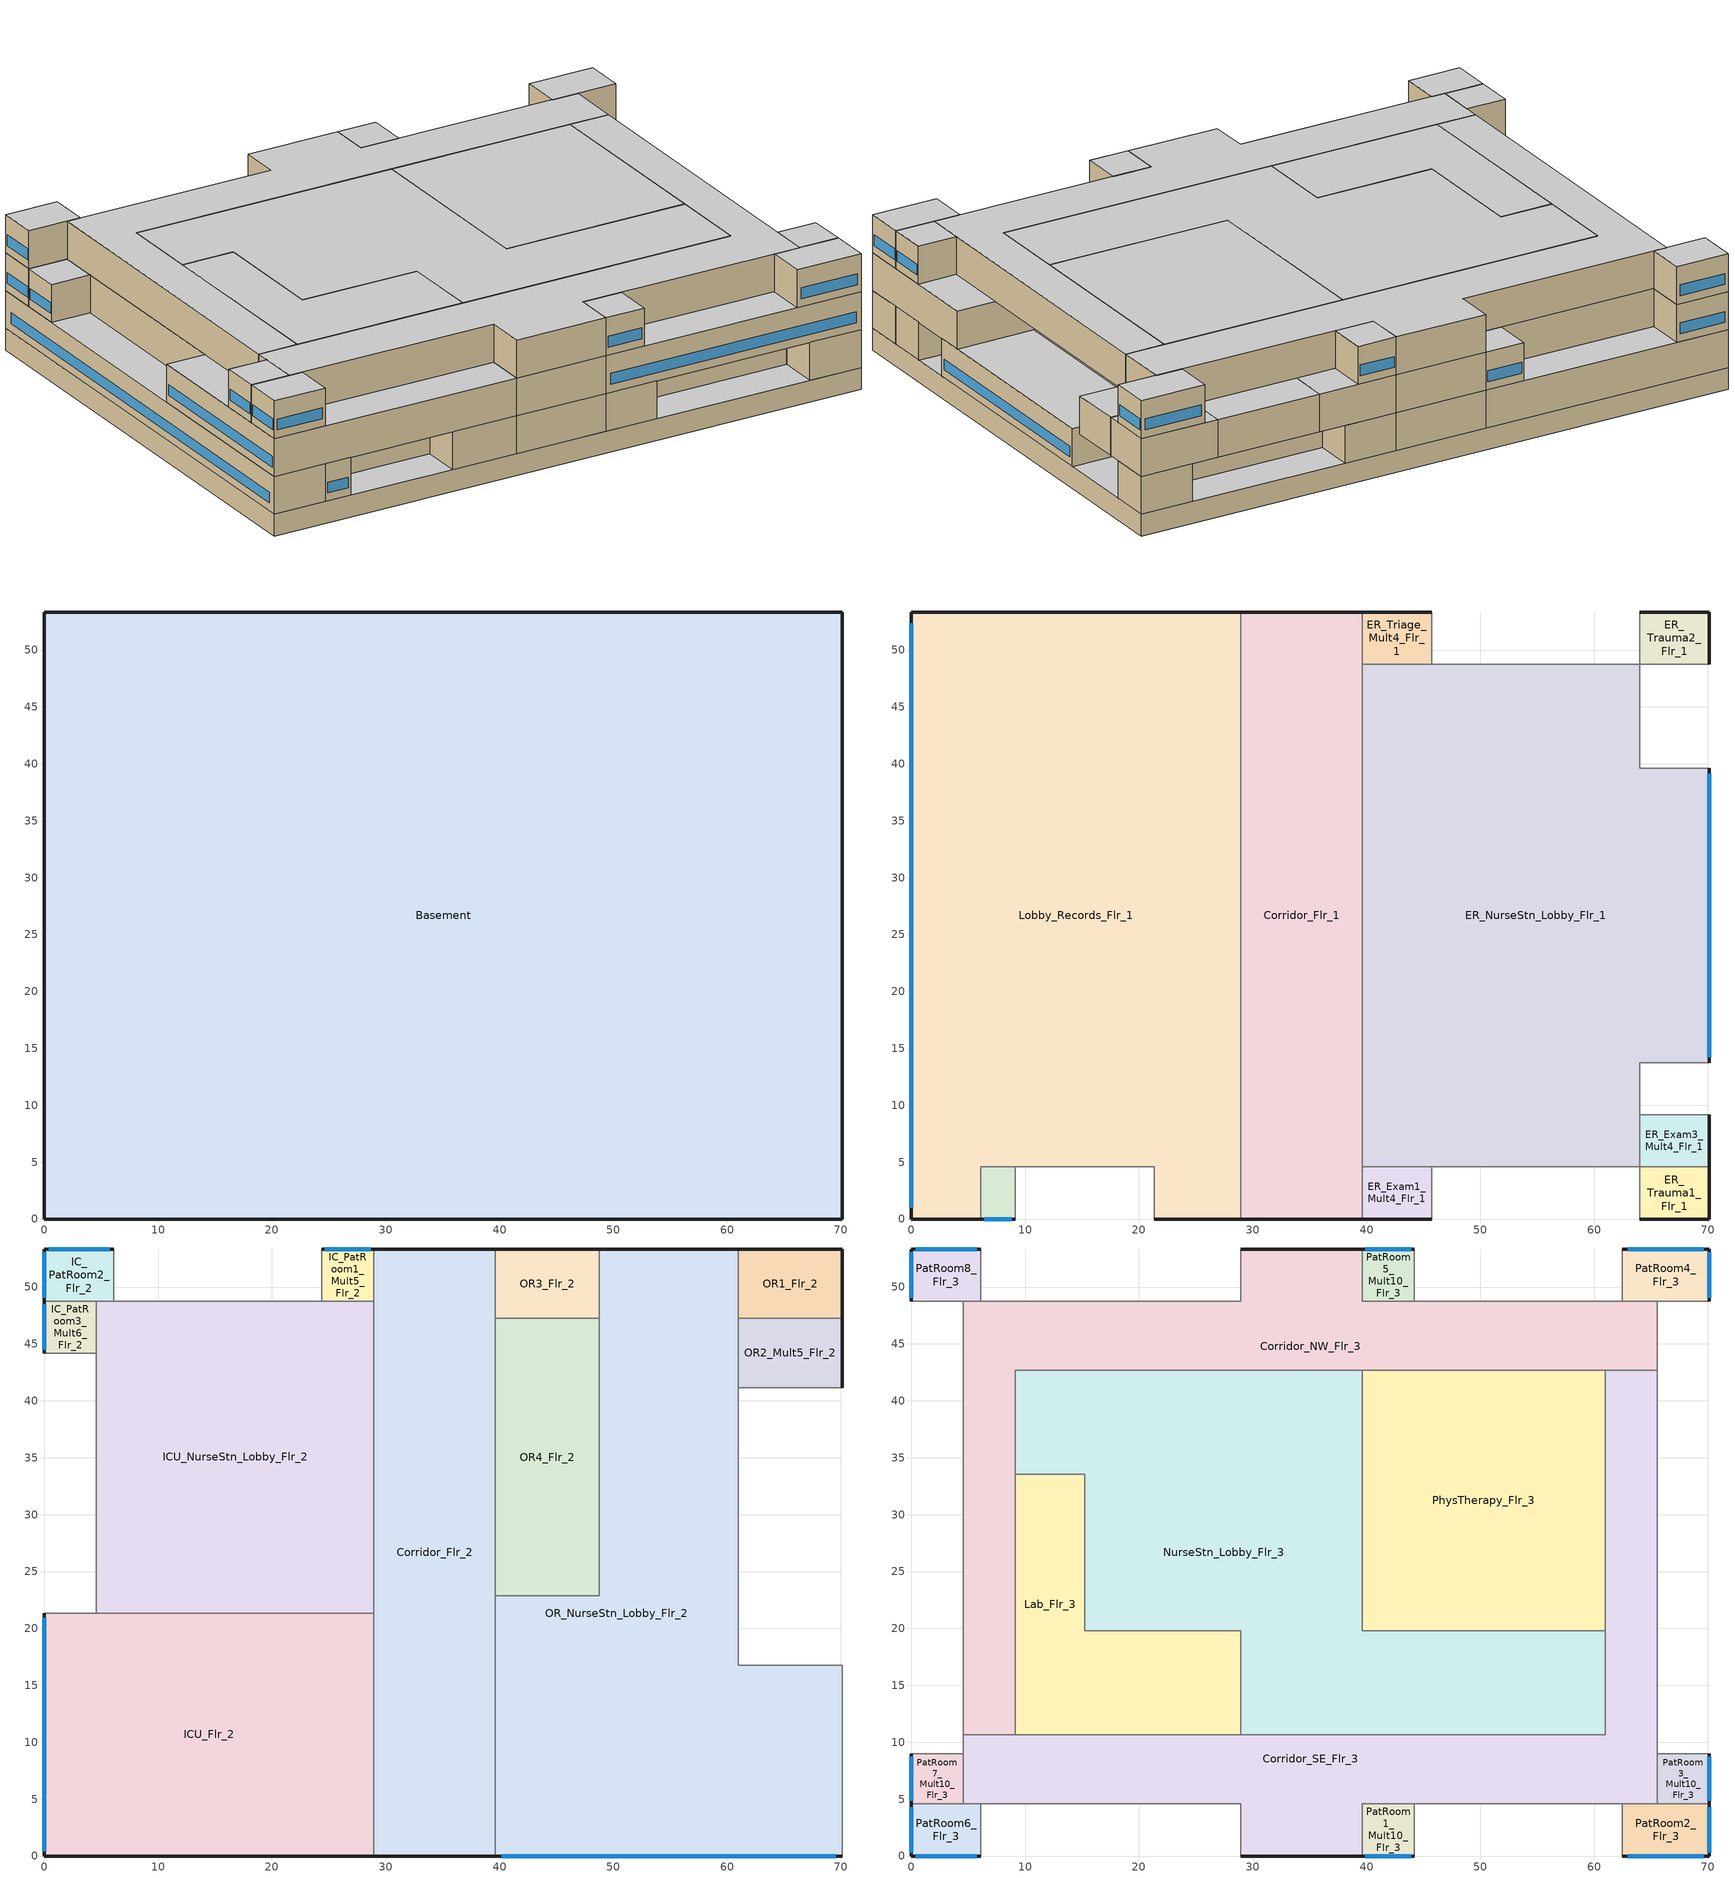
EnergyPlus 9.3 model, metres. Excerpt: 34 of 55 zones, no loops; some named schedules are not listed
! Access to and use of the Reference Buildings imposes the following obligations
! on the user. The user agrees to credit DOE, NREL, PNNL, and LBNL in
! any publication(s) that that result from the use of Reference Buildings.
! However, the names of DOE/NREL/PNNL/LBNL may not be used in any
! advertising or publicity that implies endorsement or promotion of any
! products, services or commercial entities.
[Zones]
Basement
 floor ground (ext-slab): 70.1,53.34 70.1,0 0,0 0,53.34 z-2.44
 wall ground (Underground Wall Non-res): 70.1,0 70.1,53.34 0,53.34 0,0 70.1,0 z-2.44:0
 ceiling adiabatic (INT-FLOOR-UNDERSIDE): 0,0 70.1,0 70.1,53.34 0,53.34 z0
Corridor_Flr_1
 floor adiabatic (INT-FLOOR-TOPSIDE): 39.62,53.34 39.62,0 28.96,0 28.96,53.34 z0
 wall outside (Mass Non-res Ext Wall): 39.62,53.34 28.96,53.34 / 28.96,0 39.62,0 z0:4.27
 wall to Lobby_Records_Flr_1 (AIR-WALL): 28.96,53.34 28.96,15.24 z0:4.27
 wall to Lobby_Records_Flr_1 (int-walls): 28.96,15.24 28.96,0 z0:4.27
 wall adiabatic (int-walls): 39.62,0 39.62,53.34 z0:4.27
 ceiling adiabatic (INT-FLOOR-UNDERSIDE): 28.96,53.34 28.96,0 39.62,0 39.62,53.34 z4.27
ER_Exam1_Mult4_Flr_1
 floor adiabatic (INT-FLOOR-TOPSIDE): 45.72,4.57 45.72,0 39.62,0 39.62,4.57 z0
 wall outside (Mass Non-res Ext Wall): 39.62,0 45.72,0 z0:4.27
 wall adiabatic (int-walls): 45.72,0 45.72,4.57 39.62,4.57 39.62,0 z0:4.27
 ceiling adiabatic (INT-FLOOR-UNDERSIDE): 39.62,4.57 39.62,0 45.72,0 45.72,4.57 z4.27
ER_Trauma1_Flr_1
 floor adiabatic (INT-FLOOR-TOPSIDE): 70.1,4.57 70.1,0 64.01,0 64.01,4.57 z0
 wall outside (Mass Non-res Ext Wall): 64.01,0 70.1,0 70.1,4.57 z0:4.27
 wall adiabatic (int-walls): 70.1,4.57 64.01,4.57 64.01,0 z0:4.27
 ceiling adiabatic (INT-FLOOR-UNDERSIDE): 64.01,4.57 64.01,0 70.1,0 70.1,4.57 z4.27
ER_Exam3_Mult4_Flr_1
 floor adiabatic (INT-FLOOR-TOPSIDE): 70.1,9.14 70.1,4.57 64.01,4.57 64.01,9.14 z0
 wall outside (Mass Non-res Ext Wall): 70.1,4.57 70.1,9.14 z0:4.27
 wall adiabatic (int-walls): 70.1,9.14 64.01,9.14 64.01,4.57 70.1,4.57 z0:4.27
 ceiling adiabatic (INT-FLOOR-UNDERSIDE): 64.01,9.14 64.01,4.57 70.1,4.57 70.1,9.14 z4.27
ER_Trauma2_Flr_1
 floor adiabatic (INT-FLOOR-TOPSIDE): 70.1,53.34 70.1,48.77 64.01,48.77 64.01,53.34 z0
 wall outside (Mass Non-res Ext Wall): 70.1,48.77 70.1,53.34 64.01,53.34 z0:4.27
 wall adiabatic (int-walls): 64.01,53.34 64.01,48.77 70.1,48.77 z0:4.27
 ceiling adiabatic (INT-FLOOR-UNDERSIDE): 64.01,53.34 64.01,48.77 70.1,48.77 70.1,53.34 z4.27
ER_Triage_Mult4_Flr_1
 floor adiabatic (INT-FLOOR-TOPSIDE): 45.72,53.34 45.72,48.77 39.62,48.77 39.62,53.34 z0
 wall outside (Mass Non-res Ext Wall): 45.72,53.34 39.62,53.34 z0:4.27
 wall adiabatic (int-walls): 39.62,53.34 39.62,48.77 45.72,48.77 45.72,53.34 z0:4.27
 ceiling adiabatic (INT-FLOOR-UNDERSIDE): 39.62,53.34 39.62,48.77 45.72,48.77 45.72,53.34 z4.27
ER_NurseStn_Lobby_Flr_1
 floor adiabatic (INT-FLOOR-TOPSIDE): 39.62,4.57 39.62,48.77 64.01,48.77 64.01,39.62 70.1,39.62 70.1,13.72 64.01,13.72 64.01,4.57 z0
 wall outside (Mass Non-res Ext Wall): 70.1,13.72 70.1,39.62 z0:4.27
 wall adiabatic (int-walls): 70.1,39.62 64.01,39.62 64.01,48.77 39.62,48.77 39.62,4.57 64.01,4.57 64.01,13.72 70.1,13.72 z0:4.27
 window (Window Non-res Fixed): 70.1,14.2 70.1,39.14 z0.91:2.13
 ceiling adiabatic (INT-FLOOR-UNDERSIDE): 39.62,4.57 64.01,4.57 64.01,13.72 70.1,13.72 70.1,39.62 64.01,39.62 64.01,48.77 39.62,48.77 z4.27
Lobby_Records_Flr_1
 floor adiabatic (INT-FLOOR-TOPSIDE): 0,0 0,53.34 28.96,53.34 28.96,0 21.34,0 21.34,4.57 6.1,4.57 6.1,0 z0
 wall outside (Mass Non-res Ext Wall): 21.34,0 28.96,0 / 28.96,53.34 0,53.34 0,0 6.1,0 z0:4.27
 wall adiabatic (int-walls): 6.1,0 6.1,4.57 21.34,4.57 21.34,0 z0:4.27
 window (Window Non-res Fixed): 0,52.34 0,1 z0.91:2.13
 ceiling adiabatic (INT-FLOOR-UNDERSIDE): 0,0 6.1,0 6.1,4.57 21.34,4.57 21.34,0 28.96,0 28.96,53.34 0,53.34 z4.27
Office1_Mult4_Flr_1
 floor adiabatic (INT-FLOOR-TOPSIDE): 9.14,4.57 9.14,0 6.1,0 6.1,4.57 z0
 wall outside (Mass Non-res Ext Wall): 6.1,0 9.14,0 z0:4.27
 wall adiabatic (int-walls): 9.14,0 9.14,4.57 6.1,4.57 6.1,0 z0:4.27
 window (Window Non-res Fixed): 6.41,0 8.84,0 z0.91:2.13
 ceiling adiabatic (INT-FLOOR-UNDERSIDE): 6.1,4.57 6.1,0 9.14,0 9.14,4.57 z4.27
Corridor_Flr_2
 floor adiabatic (INT-FLOOR-TOPSIDE): 39.62,53.34 39.62,0 28.96,0 28.96,53.34 z4.27
 wall outside (Mass Non-res Ext Wall): 39.62,53.34 28.96,53.34 / 28.96,0 39.62,0 z4.27:8.54
 wall adiabatic (int-walls): 39.62,0 39.62,53.34 / 28.96,53.34 28.96,0 z4.27:8.54
 ceiling adiabatic (INT-FLOOR-UNDERSIDE): 28.96,53.34 28.96,0 39.62,0 39.62,53.34 z8.54
ICU_Flr_2
 floor adiabatic (INT-FLOOR-TOPSIDE): 28.96,21.34 28.96,0 0,0 0,21.34 z4.27
 wall outside (Mass Non-res Ext Wall): 0,21.34 0,0 28.96,0 z4.27:8.54
 wall adiabatic (int-walls): 28.96,0 28.96,21.34 0,21.34 z4.27:8.54
 window (Window Non-res Fixed): 0,20.94 0,0.4 z5.18:6.4
 ceiling adiabatic (INT-FLOOR-UNDERSIDE): 0,21.34 0,0 28.96,0 28.96,21.34 z8.54
ICU_NurseStn_Lobby_Flr_2
 floor adiabatic (INT-FLOOR-TOPSIDE): 4.57,21.34 4.57,48.77 28.96,48.77 28.96,21.34 z4.27
 wall adiabatic (int-walls): 28.96,21.34 28.96,48.77 4.57,48.77 4.57,21.34 28.96,21.34 z4.27:8.54
 ceiling adiabatic (INT-FLOOR-UNDERSIDE): 4.57,21.34 28.96,21.34 28.96,48.77 4.57,48.77 z8.54
IC_PatRoom1_Mult5_Flr_2
 floor adiabatic (INT-FLOOR-TOPSIDE): 28.96,53.34 28.96,48.77 24.38,48.77 24.38,53.34 z4.27
 wall outside (Mass Non-res Ext Wall): 28.96,53.34 24.38,53.34 z4.27:8.54
 wall adiabatic (int-walls): 24.38,53.34 24.38,48.77 28.96,48.77 28.96,53.34 z4.27:8.54
 window (Window Non-res Fixed): 28.68,53.34 24.66,53.34 z5.18:6.4
 ceiling adiabatic (INT-FLOOR-UNDERSIDE): 24.38,53.34 24.38,48.77 28.96,48.77 28.96,53.34 z8.54
IC_PatRoom2_Flr_2
 floor adiabatic (INT-FLOOR-TOPSIDE): 6.1,53.34 6.1,48.77 0,48.77 0,53.34 z4.27
 wall outside (Mass Non-res Ext Wall): 6.1,53.34 0,53.34 0,48.77 z4.27:8.54
 wall adiabatic (int-walls): 0,48.77 6.1,48.77 6.1,53.34 z4.27:8.54
 window (Window Non-res Fixed): 5.73,53.34 0.37,53.34 / 0,53.07 0,49.04 z5.18:6.4
 ceiling adiabatic (INT-FLOOR-UNDERSIDE): 0,53.34 0,48.77 6.1,48.77 6.1,53.34 z8.54
IC_PatRoom3_Mult6_Flr_2
 floor adiabatic (INT-FLOOR-TOPSIDE): 4.57,48.77 4.57,44.2 0,44.2 0,48.77 z4.27
 wall outside (Mass Non-res Ext Wall): 0,48.77 0,44.2 z4.27:8.54
 wall adiabatic (int-walls): 0,44.2 4.57,44.2 4.57,48.77 0,48.77 z4.27:8.54
 window (Window Non-res Fixed): 0,48.49 0,44.47 z5.18:6.4
 ceiling adiabatic (INT-FLOOR-UNDERSIDE): 0,48.77 0,44.2 4.57,44.2 4.57,48.77 z8.54
OR1_Flr_2
 floor adiabatic (INT-FLOOR-TOPSIDE): 70.1,53.34 70.1,47.24 60.96,47.24 60.96,53.34 z4.27
 wall outside (Mass Non-res Ext Wall): 70.1,47.24 70.1,53.34 60.96,53.34 z4.27:8.54
 wall adiabatic (int-walls): 60.96,53.34 60.96,47.24 70.1,47.24 z4.27:8.54
 ceiling adiabatic (INT-FLOOR-UNDERSIDE): 60.96,53.34 60.96,47.24 70.1,47.24 70.1,53.34 z8.54
OR2_Mult5_Flr_2
 floor adiabatic (INT-FLOOR-TOPSIDE): 70.1,47.24 70.1,41.15 60.96,41.15 60.96,47.24 z4.27
 wall outside (Mass Non-res Ext Wall): 70.1,41.15 70.1,47.24 z4.27:8.54
 wall adiabatic (int-walls): 70.1,47.24 60.96,47.24 60.96,41.15 70.1,41.15 z4.27:8.54
 ceiling adiabatic (INT-FLOOR-UNDERSIDE): 60.96,47.24 60.96,41.15 70.1,41.15 70.1,47.24 z8.54
OR3_Flr_2
 floor adiabatic (INT-FLOOR-TOPSIDE): 48.77,53.34 48.77,47.24 39.62,47.24 39.62,53.34 z4.27
 wall outside (Mass Non-res Ext Wall): 48.77,53.34 39.62,53.34 z4.27:8.54
 wall adiabatic (int-walls): 39.62,53.34 39.62,47.24 48.77,47.24 48.77,53.34 z4.27:8.54
 ceiling adiabatic (INT-FLOOR-UNDERSIDE): 39.62,53.34 39.62,47.24 48.77,47.24 48.77,53.34 z8.54
OR4_Flr_2
 floor adiabatic (INT-FLOOR-TOPSIDE): 48.77,47.24 48.77,22.86 39.62,22.86 39.62,47.24 z4.27
 wall adiabatic (int-walls): 48.77,22.86 48.77,47.24 39.62,47.24 39.62,22.86 48.77,22.86 z4.27:8.54
 ceiling adiabatic (INT-FLOOR-UNDERSIDE): 39.62,47.24 39.62,22.86 48.77,22.86 48.77,47.24 z8.54
OR_NurseStn_Lobby_Flr_2
 floor adiabatic (INT-FLOOR-TOPSIDE): 39.62,0 39.62,22.86 48.77,22.86 48.77,53.34 60.96,53.34 60.96,16.76 70.1,16.76 70.1,0 z4.27
 wall outside (Mass Non-res Ext Wall): 60.96,53.34 48.77,53.34 / 39.62,0 70.1,0 z4.27:8.54
 wall adiabatic (int-walls): 70.1,0 70.1,16.76 60.96,16.76 60.96,53.34 / 48.77,53.34 48.77,22.86 39.62,22.86 39.62,0 z4.27:8.54
 window (Window Non-res Fixed): 40.2,0 69.53,0 z5.18:6.4
 ceiling adiabatic (INT-FLOOR-UNDERSIDE): 39.62,0 70.1,0 70.1,16.76 60.96,16.76 60.96,53.34 48.77,53.34 48.77,22.86 39.62,22.86 z8.54
Corridor_NW_Flr_3
 floor adiabatic (INT-FLOOR-TOPSIDE): 4.57,10.67 4.57,48.77 28.96,48.77 28.96,53.34 39.62,53.34 39.62,48.77 65.53,48.77 65.53,42.67 9.14,42.67 9.14,10.67 z8.54
 wall outside (Mass Non-res Ext Wall): 39.62,53.34 28.96,53.34 z8.54:12.8
 wall to NurseStn_Lobby_Flr_3 (AIR-WALL): 9.14,33.58 9.14,42.67 39.62,42.67 z8.54:12.8
 wall adiabatic (int-walls): 28.96,53.34 28.96,48.77 4.57,48.77 4.57,10.67 / 65.53,42.67 65.53,48.77 39.62,48.77 39.62,53.34 z8.54:12.8
 wall to PhysTherapy_Flr_3 (int-walls): 39.62,42.67 60.96,42.67 z8.54:12.8
 wall to Lab_Flr_3 (int-walls): 9.14,10.67 9.14,33.58 z8.54:12.8
 wall to Corridor_SE_Flr_3 (AIR-WALL): 60.96,42.67 65.53,42.67 / 4.57,10.67 9.14,10.67 z8.54:12.8
 ceiling adiabatic (INT-FLOOR-UNDERSIDE): 4.57,10.67 9.14,10.67 9.14,42.67 65.53,42.67 65.53,48.77 39.62,48.77 39.62,53.34 28.96,53.34 28.96,48.77 4.57,48.77 z12.8
Corridor_SE_Flr_3
 floor adiabatic (INT-FLOOR-TOPSIDE): 4.57,4.57 4.57,10.67 60.96,10.67 60.96,42.67 65.53,42.67 65.53,4.57 39.62,4.57 39.62,0 28.96,0 28.96,4.57 z8.54
 wall outside (Mass Non-res Ext Wall): 28.96,0 39.62,0 z8.54:12.8
 wall adiabatic (int-walls): 39.62,0 39.62,4.57 65.53,4.57 65.53,42.67 / 4.57,10.67 4.57,4.57 28.96,4.57 28.96,0 z8.54:12.8
 wall to NurseStn_Lobby_Flr_3 (AIR-WALL): 60.96,19.81 60.96,10.67 28.96,10.67 z8.54:12.8
 wall to PhysTherapy_Flr_3 (int-walls): 60.96,42.67 60.96,19.81 z8.54:12.8
 wall to Lab_Flr_3 (int-walls): 28.96,10.67 9.14,10.67 z8.54:12.8
 ceiling adiabatic (INT-FLOOR-UNDERSIDE): 4.57,4.57 28.96,4.57 28.96,0 39.62,0 39.62,4.57 65.53,4.57 65.53,42.67 60.96,42.67 60.96,10.67 4.57,10.67 z12.8
Lab_Flr_3
 floor adiabatic (INT-FLOOR-TOPSIDE): 9.14,33.53 15.24,33.53 15.24,19.81 28.96,19.81 28.96,10.67 9.14,10.67 z8.54
 wall to NurseStn_Lobby_Flr_3 (int-walls): 28.96,10.67 28.96,19.81 15.24,19.81 15.24,33.53 9.14,33.53 z8.54:12.8
 ceiling adiabatic (INT-FLOOR-UNDERSIDE): 9.14,33.53 9.14,10.67 28.96,10.67 28.96,19.81 15.24,19.81 15.24,33.53 z12.8
NurseStn_Lobby_Flr_3
 floor adiabatic (INT-FLOOR-TOPSIDE): 9.14,42.67 39.62,42.67 39.62,19.81 60.96,19.81 60.96,10.67 28.96,10.67 28.96,19.81 15.24,19.81 15.24,33.53 9.14,33.53 z8.54
 wall to PhysTherapy_Flr_3 (int-walls): 60.96,19.81 39.62,19.81 39.62,42.67 z8.54:12.8
 ceiling adiabatic (INT-FLOOR-UNDERSIDE): 9.14,42.67 9.14,33.53 15.24,33.53 15.24,19.81 28.96,19.81 28.96,10.67 60.96,10.67 60.96,19.81 39.62,19.81 39.62,42.67 z12.8
PatRoom1_Mult10_Flr_3
 floor adiabatic (INT-FLOOR-TOPSIDE): 44.2,4.57 44.2,0 39.62,0 39.62,4.57 z8.54
 wall outside (Mass Non-res Ext Wall): 39.62,0 44.2,0 z8.54:12.8
 wall adiabatic (int-walls): 44.2,0 44.2,4.57 39.62,4.57 39.62,0 z8.54:12.8
 window (Window Res Fixed): 39.9,0 43.92,0 z9.45:10.67
 ceiling adiabatic (INT-FLOOR-UNDERSIDE): 39.62,4.57 39.62,0 44.2,0 44.2,4.57 z12.8
PatRoom2_Flr_3
 floor adiabatic (INT-FLOOR-TOPSIDE): 70.1,4.57 70.1,0 62.48,0 62.48,4.57 z8.54
 wall outside (Mass Non-res Ext Wall): 62.48,0 70.1,0 70.1,4.57 z8.54:12.8
 wall adiabatic (int-walls): 70.1,4.57 62.48,4.57 62.48,0 z8.54:12.8
 window (Window Res Fixed): 70.1,0.27 70.1,4.3 / 62.94,0 69.65,0 z9.45:10.67
 ceiling adiabatic (INT-FLOOR-UNDERSIDE): 62.48,4.57 62.48,0 70.1,0 70.1,4.57 z12.8
PatRoom3_Mult10_Flr_3
 floor adiabatic (INT-FLOOR-TOPSIDE): 70.1,8.99 70.1,4.57 65.53,4.57 65.53,8.99 z8.54
 wall outside (Mass Non-res Ext Wall): 70.1,4.57 70.1,8.99 z8.54:12.8
 wall adiabatic (int-walls): 70.1,8.99 65.53,8.99 65.53,4.57 70.1,4.57 z8.54:12.8
 window (Window Res Fixed): 70.1,4.84 70.1,8.73 z9.45:10.67
 ceiling adiabatic (INT-FLOOR-UNDERSIDE): 65.53,8.99 65.53,4.57 70.1,4.57 70.1,8.99 z12.8
PatRoom4_Flr_3
 floor adiabatic (INT-FLOOR-TOPSIDE): 70.1,53.34 70.1,48.77 62.48,48.77 62.48,53.34 z8.54
 wall outside (Mass Non-res Ext Wall): 70.1,48.77 70.1,53.34 62.48,53.34 z8.54:12.8
 wall adiabatic (int-walls): 62.48,53.34 62.48,48.77 70.1,48.77 z8.54:12.8
 window (Window Res Fixed): 70.1,49.04 70.1,53.07 / 69.65,53.34 62.94,53.34 z9.45:10.67
 ceiling adiabatic (INT-FLOOR-UNDERSIDE): 62.48,53.34 62.48,48.77 70.1,48.77 70.1,53.34 z12.8
PatRoom5_Mult10_Flr_3
 floor adiabatic (INT-FLOOR-TOPSIDE): 44.2,53.34 44.2,48.77 39.62,48.77 39.62,53.34 z8.54
 wall outside (Mass Non-res Ext Wall): 44.2,53.34 39.62,53.34 z8.54:12.8
 wall adiabatic (int-walls): 39.62,53.34 39.62,48.77 44.2,48.77 44.2,53.34 z8.54:12.8
 window (Window Res Fixed): 43.92,53.34 39.9,53.34 z9.45:10.67
 ceiling adiabatic (INT-FLOOR-UNDERSIDE): 39.62,53.34 39.62,48.77 44.2,48.77 44.2,53.34 z12.8
PatRoom6_Flr_3
 floor adiabatic (INT-FLOOR-TOPSIDE): 6.1,4.57 6.1,0 0,0 0,4.57 z8.54
 wall outside (Mass Non-res Ext Wall): 0,4.57 0,0 6.1,0 z8.54:12.8
 wall adiabatic (int-walls): 6.1,0 6.1,4.57 0,4.57 z8.54:12.8
 window (Window Res Fixed): 0.37,0 5.73,0 / 0,4.3 0,0.27 z9.45:10.67
 ceiling adiabatic (INT-FLOOR-UNDERSIDE): 0,4.57 0,0 6.1,0 6.1,4.57 z12.8
PatRoom7_Mult10_Flr_3
 floor adiabatic (INT-FLOOR-TOPSIDE): 4.57,8.99 4.57,4.57 0,4.57 0,8.99 z8.54
 wall outside (Mass Non-res Ext Wall): 0,8.99 0,4.57 z8.54:12.8
 wall adiabatic (int-walls): 0,4.57 4.57,4.57 4.57,8.99 0,8.99 z8.54:12.8
 window (Window Res Fixed): 0,8.73 0,4.84 z9.45:10.67
 ceiling adiabatic (INT-FLOOR-UNDERSIDE): 0,8.99 0,4.57 4.57,4.57 4.57,8.99 z12.8
PatRoom8_Flr_3
 floor adiabatic (INT-FLOOR-TOPSIDE): 6.1,53.34 6.1,48.77 0,48.77 0,53.34 z8.54
 wall outside (Mass Non-res Ext Wall): 6.1,53.34 0,53.34 0,48.77 z8.54:12.8
 wall adiabatic (int-walls): 0,48.77 6.1,48.77 6.1,53.34 z8.54:12.8
 window (Window Res Fixed): 5.73,53.34 0.37,53.34 / 0,53.07 0,49.04 z9.45:10.67
 ceiling adiabatic (INT-FLOOR-UNDERSIDE): 0,53.34 0,48.77 6.1,48.77 6.1,53.34 z12.8
PhysTherapy_Flr_3
 floor adiabatic (INT-FLOOR-TOPSIDE): 60.96,42.67 60.96,19.81 39.62,19.81 39.62,42.67 z8.54
 ceiling adiabatic (INT-FLOOR-UNDERSIDE): 39.62,42.67 39.62,19.81 60.96,19.81 60.96,42.67 z12.8
[Building]
Ref Bldg Hospital Post1980_v1.3_5.0: North Axis {deg}=0; Terrain=City; Loads Convergence Tolerance Value {W}=0.04; Temperature Convergence Tolerance Value {deltaC}=0.2; Solar Distribution=FullInteriorAndExterior; Maximum Number of Warmup Days=25; Minimum Number of Warmup Days=6
[Site:Location]
USA TX-HOUSTON: Latitude {deg}=29.97; Longitude {deg}=-95.37; Time Zone {hr}=-6; Elevation {m}=33
[SizingPeriod:DesignDay] Day of Month=21; Humidity Condition Type=Wetbulb; Barometric Pressure {Pa}=100929; Rain Indicator=No; Snow Indicator=No; Daylight Saving Time Indicator=No; Solar Model Indicator=ASHRAEClearSky
Name | Month | Day Type | Maximum Dry-Bulb Temperature {C} | Daily Dry-Bulb Temperature Range {deltaC} | Wetbulb or DewPoint at Maximum Dry-Bulb {C} | Wind Speed {m/s} | Wind Direction {deg} | Sky Clearness
HOUSTON Ann Htg 99.6% Condns DB | 1 | WinterDesignDay | -2.4 | 0 | -2.4 | 2.7 | 0 | 0
HOUSTON Ann Clg .4% Condns WB=>MDB | 7 | SummerDesignDay | 32 | 10.6 | 26.7 | 3.7 | 170 | 1
[Site:WaterMainsTemperature]
Calculation Method=CORRELATION; Annual Average Outdoor Air Temperature {C}=19.99; Maximum Difference In Monthly Average Outdoor Air Temperatures {deltaC}=17.1
[Site:GroundTemperature:BuildingSurface]
20.541, 20.346, 20.801, 22.127, 22.752, 22.868, 22.937, 22.96, 22.981, 22.822, 21.631, 20.645
[Construction]
Mass Non-res Ext Wall: 1IN Stucco, 8IN Concrete HW, Mass NonRes Wall Insulation, 1/2IN Gypsum
ext-slab: HW CONCRETE
int-walls: 1/2IN Gypsum, 1/2IN Gypsum
INT-FLOOR-TOPSIDE: MAT-CC05 4 HW CONCRETE, CP02 CARPET PAD
INT-FLOOR-UNDERSIDE: CP02 CARPET PAD, MAT-CC05 4 HW CONCRETE
Underground Wall Non-res: 8IN Concrete HW, UGWall NonRes Insulation
Window Non-res Fixed: NonRes Fixed Assembly Window
Window Res Fixed: Res Fixed Assembly Window
AIR-WALL: MAT-AIR-WALL
InteriorFurnishings: Std Wood 6inch
[Material] Thermal Absorptance=0.9
Name | Roughness | Thickness {m} | Conductivity {W/m-K} | Density {kg/m3} | Specific Heat {J/kg-K} | Solar Absorptance | Visible Absorptance
Mass NonRes Wall Insulation | MediumRough | 0.00477025 | 0.049 | 265 | 836.8 | 0.7 | 0.7
UGWall NonRes Insulation | MediumRough | 0.0001 | 0.049 | 265 | 836.8 | 0.7 | 0.7
Std Wood 6inch | MediumSmooth | 0.15 | 0.12 | 540 | 1210 | 0.7 | 0.7
1/2IN Gypsum | Smooth | 0.0127 | 0.16 | 784.9 | 830 | 0.92 | 0.92
1IN Stucco | Smooth | 0.0253 | 0.6918 | 1858 | 837 | 0.92 | 0.92
8IN CONCRETE HW | Rough | 0.2032 | 1.311 | 2240 | 836.8 | 0.7 | 0.7
HW CONCRETE; MAT-CC05 4 HW CONCRETE | Rough | 0.1016 | 1.311 | 2240 | 836.8 | 0.7 | 0.7
[WindowMaterial:SimpleGlazingSystem] U-Factor {W/m2-K}=6.92716; Solar Heat Gain Coefficient=0.25
NonRes Fixed Assembly Window; Res Fixed Assembly Window
[Material:NoMass] Thermal Absorptance=0.9; Solar Absorptance=0.7
Name | Roughness | Thermal Resistance {m2-K/W} | Visible Absorptance
CP02 CARPET PAD | VeryRough | 0.2165 | 0.8
MAT-AIR-WALL | Rough | 0.207949
[Zone] Type=1; Floor Area {m2}=autocalculate; Part of Total Floor Area=Yes
Name | Multiplier
Basement; Corridor_Flr_1; Corridor_Flr_2; Corridor_NW_Flr_3; Corridor_SE_Flr_3; ER_NurseStn_Lobby_Flr_1; ER_Trauma1_Flr_1; ER_Trauma2_Flr_1; ICU_Flr_2; ICU_NurseStn_Lobby_Flr_2; IC_PatRoom2_Flr_2; Lab_Flr_3; Lobby_Records_Flr_1; NurseStn_Lobby_Flr_3; OR1_Flr_2; OR3_Flr_2; OR4_Flr_2; OR_NurseStn_Lobby_Flr_2; PatRoom2_Flr_3; PatRoom4_Flr_3; PatRoom6_Flr_3; PatRoom8_Flr_3; PhysTherapy_Flr_3 | 1
ER_Exam1_Mult4_Flr_1; ER_Exam3_Mult4_Flr_1; ER_Triage_Mult4_Flr_1; Office1_Mult4_Flr_1 | 4
IC_PatRoom1_Mult5_Flr_2; OR2_Mult5_Flr_2 | 5
IC_PatRoom3_Mult6_Flr_2 | 6
PatRoom1_Mult10_Flr_3; PatRoom3_Mult10_Flr_3; PatRoom5_Mult10_Flr_3; PatRoom7_Mult10_Flr_3 | 10
[People] Number of People Calculation Method=Area/Person; Fraction Radiant=0.3; Sensible Heat Fraction=AUTOCALCULATE; Activity Level Schedule=ACTIVITY_SCH; Enable ASHRAE 55 Comfort Warnings=No; Mean Radiant Temperature Calculation Type=ZoneAveraged; Work Efficiency Schedule=WORK_EFF_SCH; Clothing Insulation Calculation Method=ClothingInsulationSchedule; Clothing Insulation Schedule=CLOTHING_SCH; Air Velocity Schedule=AIR_VELO_SCH; Thermal Comfort Model 1 Type=FANGER
Name | Zone or ZoneList | Number of People Schedule | Zone Floor Area per Person {m2/person}
Basement People | Basement | ADMIN_OCC_SCH | 37.1747
Corridor_Flr_1 People | Corridor_Flr_1 | ADMIN_OCC_SCH | 92.5926
Corridor_Flr_2 People | Corridor_Flr_2 | ADMIN_OCC_SCH | 92.5926
Corridor_NW_Flr_3 People | Corridor_NW_Flr_3 | ADMIN_OCC_SCH | 92.5926
Corridor_SE_Flr_3 People | Corridor_SE_Flr_3 | ADMIN_OCC_SCH | 92.5926
ER_Exam1_Mult4_Flr_1 People | ER_Exam1_Mult4_Flr_1 | CRITICAL_OCC_SCH | 4.6512
ER_Exam3_Mult4_Flr_1 People | ER_Exam3_Mult4_Flr_1 | CRITICAL_OCC_SCH | 4.6512
ER_NurseStn_Lobby_Flr_1 People | ER_NurseStn_Lobby_Flr_1 | ADMIN_OCC_SCH | 69.9301
ER_Trauma1_Flr_1 People | ER_Trauma1_Flr_1 | CRITICAL_OCC_SCH | 4.6512
ER_Trauma2_Flr_1 People | ER_Trauma2_Flr_1 | CRITICAL_OCC_SCH | 4.6512
ER_Triage_Mult4_Flr_1 People | ER_Triage_Mult4_Flr_1 | CRITICAL_OCC_SCH | 4.6512
ICU_Flr_2 People | ICU_Flr_2 | CRITICAL_OCC_SCH | 18.5874
ICU_NurseStn_Lobby_Flr_2 People | ICU_NurseStn_Lobby_Flr_2 | ADMIN_OCC_SCH | 69.9301
IC_PatRoom1_Mult5_Flr_2 People | IC_PatRoom1_Mult5_Flr_2 | CRITICAL_OCC_SCH | 18.5874
IC_PatRoom2_Flr_2 People | IC_PatRoom2_Flr_2 | CRITICAL_OCC_SCH | 18.5874
IC_PatRoom3_Mult6_Flr_2 People | IC_PatRoom3_Mult6_Flr_2 | CRITICAL_OCC_SCH | 18.5874
Lab_Flr_3 People | Lab_Flr_3 | ADMIN_OCC_SCH | 18.5874
Lobby_Records_Flr_1 People | Lobby_Records_Flr_1 | ADMIN_OCC_SCH | 69.9301
NurseStn_Lobby_Flr_3 People | NurseStn_Lobby_Flr_3 | ADMIN_OCC_SCH | 69.9301
OR1_Flr_2 People | OR1_Flr_2 | CRITICAL_OCC_SCH | 18.5874
OR2_Mult5_Flr_2 People | OR2_Mult5_Flr_2 | CRITICAL_OCC_SCH | 18.5874
OR3_Flr_2 People | OR3_Flr_2 | CRITICAL_OCC_SCH | 18.5874
OR4_Flr_2 People | OR4_Flr_2 | CRITICAL_OCC_SCH | 18.5874
OR_NurseStn_Lobby_Flr_2 People | OR_NurseStn_Lobby_Flr_2 | ADMIN_OCC_SCH | 69.9301
Office1_Mult4_Flr_1 People | Office1_Mult4_Flr_1 | ADMIN_OCC_SCH | 13.2802
PatRoom1_Mult10_Flr_3 People | PatRoom1_Mult10_Flr_3 | CRITICAL_OCC_SCH | 18.5874
PatRoom2_Flr_3 People | PatRoom2_Flr_3 | CRITICAL_OCC_SCH | 18.5874
PatRoom3_Mult10_Flr_3 People | PatRoom3_Mult10_Flr_3 | CRITICAL_OCC_SCH | 18.5874
PatRoom4_Flr_3 People | PatRoom4_Flr_3 | CRITICAL_OCC_SCH | 18.5874
PatRoom5_Mult10_Flr_3 People | PatRoom5_Mult10_Flr_3 | CRITICAL_OCC_SCH | 18.5874
PatRoom6_Flr_3 People | PatRoom6_Flr_3 | CRITICAL_OCC_SCH | 18.5874
PatRoom7_Mult10_Flr_3 People | PatRoom7_Mult10_Flr_3 | CRITICAL_OCC_SCH | 18.5874
PatRoom8_Flr_3 People | PatRoom8_Flr_3 | CRITICAL_OCC_SCH | 18.5874
PhysTherapy_Flr_3 People | PhysTherapy_Flr_3 | ADMIN_OCC_SCH | 18.5874
[Lights] Design Level Calculation Method=Watts/Area; Return Air Fraction=0; Fraction Radiant=0.7; Fraction Visible=0.2; Fraction Replaceable=1; Return Air Fraction Calculated from Plenum Temperature=No
Name | Zone or ZoneList | Schedule | Watts per Zone Floor Area {W/m2}
Basement_Lights | Basement | ADMIN_LIGHT_SCH | 19.37
Corridor_Flr_1_Lights | Corridor_Flr_1 | ADMIN_LIGHT_SCH | 14.59
Corridor_Flr_2_Lights | Corridor_Flr_2 | ADMIN_LIGHT_SCH | 14.59
Corridor_NW_Flr_3_Lights | Corridor_NW_Flr_3 | ADMIN_LIGHT_SCH | 14.59
Corridor_SE_Flr_3_Lights | Corridor_SE_Flr_3 | ADMIN_LIGHT_SCH | 14.59
ER_Exam1_Mult4_Flr_1_Lights | ER_Exam1_Mult4_Flr_1 | CRITICAL_LIGHT_SCH | 41.35
ER_Exam3_Mult4_Flr_1_Lights | ER_Exam3_Mult4_Flr_1 | CRITICAL_LIGHT_SCH | 41.35
ER_NurseStn_Lobby_Flr_1_Lights | ER_NurseStn_Lobby_Flr_1 | ADMIN_LIGHT_SCH | 17.89
ER_Trauma1_Flr_1_Lights | ER_Trauma1_Flr_1 | CRITICAL_LIGHT_SCH | 41.35
ER_Trauma2_Flr_1_Lights | ER_Trauma2_Flr_1 | CRITICAL_LIGHT_SCH | 41.35
ER_Triage_Mult4_Flr_1_Lights | ER_Triage_Mult4_Flr_1 | CRITICAL_LIGHT_SCH | 41.35
ICU_Flr_2_Lights | ICU_Flr_2 | CRITICAL_LIGHT_SCH | 41.35
ICU_NurseStn_Lobby_Flr_2_Lights | ICU_NurseStn_Lobby_Flr_2 | ADMIN_LIGHT_SCH | 18.45
IC_PatRoom1_Mult5_Flr_2_Lights | IC_PatRoom1_Mult5_Flr_2 | CRITICAL_LIGHT_SCH | 41.35
IC_PatRoom2_Flr_2_Lights | IC_PatRoom2_Flr_2 | CRITICAL_LIGHT_SCH | 41.35
IC_PatRoom3_Mult6_Flr_2_Lights | IC_PatRoom3_Mult6_Flr_2 | CRITICAL_LIGHT_SCH | 41.35
Lab_Flr_3_Lights | Lab_Flr_3 | ADMIN_LIGHT_SCH | 22.65
Lobby_Records_Flr_1_Lights | Lobby_Records_Flr_1 | ADMIN_LIGHT_SCH | 15.73
NurseStn_Lobby_Flr_3_Lights | NurseStn_Lobby_Flr_3 | ADMIN_LIGHT_SCH | 15.7
OR1_Flr_2_Lights | OR1_Flr_2 | CRITICAL_LIGHT_SCH | 104.9
OR2_Mult5_Flr_2_Lights | OR2_Mult5_Flr_2 | CRITICAL_LIGHT_SCH | 104.9
OR3_Flr_2_Lights | OR3_Flr_2 | CRITICAL_LIGHT_SCH | 104.9
OR4_Flr_2_Lights | OR4_Flr_2 | CRITICAL_LIGHT_SCH | 104.9
OR_NurseStn_Lobby_Flr_2_Lights | OR_NurseStn_Lobby_Flr_2 | ADMIN_LIGHT_SCH | 15.7
Office1_Mult4_Flr_1_Lights | Office1_Mult4_Flr_1 | ADMIN_LIGHT_SCH | 25.78
PatRoom1_Mult10_Flr_3_Lights | PatRoom1_Mult10_Flr_3 | CRITICAL_LIGHT_SCH | 23.56
PatRoom2_Flr_3_Lights | PatRoom2_Flr_3 | CRITICAL_LIGHT_SCH | 23.56
PatRoom3_Mult10_Flr_3_Lights | PatRoom3_Mult10_Flr_3 | CRITICAL_LIGHT_SCH | 23.56
PatRoom4_Flr_3_Lights | PatRoom4_Flr_3 | CRITICAL_LIGHT_SCH | 23.56
PatRoom5_Mult10_Flr_3_Lights | PatRoom5_Mult10_Flr_3 | CRITICAL_LIGHT_SCH | 23.56
PatRoom6_Flr_3_Lights | PatRoom6_Flr_3 | CRITICAL_LIGHT_SCH | 23.56
PatRoom7_Mult10_Flr_3_Lights | PatRoom7_Mult10_Flr_3 | CRITICAL_LIGHT_SCH | 23.56
PatRoom8_Flr_3_Lights | PatRoom8_Flr_3 | CRITICAL_LIGHT_SCH | 23.56
PhysTherapy_Flr_3_Lights | PhysTherapy_Flr_3 | ADMIN_LIGHT_SCH | 26.93
[ElectricEquipment] Design Level Calculation Method=Watts/Area; Fraction Latent=0; Fraction Radiant=0.5; Fraction Lost=0
Name | Zone or ZoneList | Schedule | Watts per Zone Floor Area {W/m2}
Basement_MiscPlug_Equip | Basement | ADMIN_EQUIP_SCH | 8.07
ER_Exam1_Mult4_Flr_1_MiscPlug_Equip | ER_Exam1_Mult4_Flr_1 | CRITICAL_EQUIP_SCH | 16.04
ER_Exam3_Mult4_Flr_1_MiscPlug_Equip | ER_Exam3_Mult4_Flr_1 | CRITICAL_EQUIP_SCH | 16.04
ER_NurseStn_Lobby_Flr_1_MiscPlug_Equip | ER_NurseStn_Lobby_Flr_1 | ADMIN_EQUIP_SCH | 14.63
ER_Trauma1_Flr_1_MiscPlug_Equip | ER_Trauma1_Flr_1 | CRITICAL_EQUIP_SCH | 43.04
ER_Trauma2_Flr_1_MiscPlug_Equip | ER_Trauma2_Flr_1 | CRITICAL_EQUIP_SCH | 43.04
ER_Triage_Mult4_Flr_1_MiscPlug_Equip | ER_Triage_Mult4_Flr_1 | CRITICAL_EQUIP_SCH | 29.05
ICU_Flr_2_MiscPlug_Equip | ICU_Flr_2 | CRITICAL_EQUIP_SCH | 32.28
ICU_NurseStn_Lobby_Flr_2_MiscPlug_Equip | ICU_NurseStn_Lobby_Flr_2 | ADMIN_EQUIP_SCH | 21.52
IC_PatRoom1_Mult5_Flr_2_MiscPlug_Equip | IC_PatRoom1_Mult5_Flr_2 | CRITICAL_EQUIP_SCH | 32.28
IC_PatRoom2_Flr_2_MiscPlug_Equip | IC_PatRoom2_Flr_2 | CRITICAL_EQUIP_SCH | 32.28
IC_PatRoom3_Mult6_Flr_2_MiscPlug_Equip | IC_PatRoom3_Mult6_Flr_2 | CRITICAL_EQUIP_SCH | 32.28
Lab_Flr_3_MiscPlug_Equip | Lab_Flr_3 | ADMIN_EQUIP_SCH | 43.04
Lobby_Records_Flr_1_MiscPlug_Equip | Lobby_Records_Flr_1 | ADMIN_EQUIP_SCH | 1.08
NurseStn_Lobby_Flr_3_MiscPlug_Equip | NurseStn_Lobby_Flr_3 | ADMIN_EQUIP_SCH | 11.19
OR1_Flr_2_MiscPlug_Equip | OR1_Flr_2 | CRITICAL_EQUIP_SCH | 43.04
OR2_Mult5_Flr_2_MiscPlug_Equip | OR2_Mult5_Flr_2 | CRITICAL_EQUIP_SCH | 43.04
OR3_Flr_2_MiscPlug_Equip | OR3_Flr_2 | CRITICAL_EQUIP_SCH | 43.04
OR4_Flr_2_MiscPlug_Equip | OR4_Flr_2 | CRITICAL_EQUIP_SCH | 43.04
OR_NurseStn_Lobby_Flr_2_MiscPlug_Equip | OR_NurseStn_Lobby_Flr_2 | ADMIN_EQUIP_SCH | 11.19
Office1_Mult4_Flr_1_MiscPlug_Equip | Office1_Mult4_Flr_1 | ADMIN_EQUIP_SCH | 10.76
PatRoom1_Mult10_Flr_3_MiscPlug_Equip | PatRoom1_Mult10_Flr_3 | CRITICAL_EQUIP_SCH | 21.52
PatRoom2_Flr_3_MiscPlug_Equip | PatRoom2_Flr_3 | CRITICAL_EQUIP_SCH | 21.52
PatRoom3_Mult10_Flr_3_MiscPlug_Equip | PatRoom3_Mult10_Flr_3 | CRITICAL_EQUIP_SCH | 21.52
PatRoom4_Flr_3_MiscPlug_Equip | PatRoom4_Flr_3 | CRITICAL_EQUIP_SCH | 21.52
PatRoom5_Mult10_Flr_3_MiscPlug_Equip | PatRoom5_Mult10_Flr_3 | CRITICAL_EQUIP_SCH | 21.52
PatRoom6_Flr_3_MiscPlug_Equip | PatRoom6_Flr_3 | CRITICAL_EQUIP_SCH | 21.52
PatRoom7_Mult10_Flr_3_MiscPlug_Equip | PatRoom7_Mult10_Flr_3 | CRITICAL_EQUIP_SCH | 21.52
PatRoom8_Flr_3_MiscPlug_Equip | PatRoom8_Flr_3 | CRITICAL_EQUIP_SCH | 21.52
PhysTherapy_Flr_3_MiscPlug_Equip | PhysTherapy_Flr_3 | ADMIN_EQUIP_SCH | 16.14
[Exterior:Lights]
Exterior Facade Lighting: Schedule=ALWAYS_ON; Design Level {W}=20829; Control Option=AstronomicalClock
[Exterior:FuelEquipment]
Elevators: Fuel Use Type=Electricity; Schedule=BLDG_ELEVATORS; Design Level {W}=162963
[ZoneInfiltration:DesignFlowRate] Schedule=INFIL_QUARTER_ON_SCH; Design Flow Rate Calculation Method=Flow/ExteriorWallArea; Flow per Exterior Surface Area {m3/s-m2}=0.001133; Constant Term Coefficient=1; Temperature Term Coefficient=0; Velocity Term Coefficient=0; Velocity Squared Term Coefficient=0
Name | Zone or ZoneList
Corridor_Flr_1_Infiltration | Corridor_Flr_1
Corridor_Flr_2_Infiltration | Corridor_Flr_2
Corridor_NW_Flr_3_Infiltration | Corridor_NW_Flr_3
Corridor_SE_Flr_3_Infiltration | Corridor_SE_Flr_3
ER_Exam1_Mult4_Flr_1_Infiltration | ER_Exam1_Mult4_Flr_1
ER_Exam3_Mult4_Flr_1_Infiltration | ER_Exam3_Mult4_Flr_1
ER_NurseStn_Lobby_Flr_1_Infiltration | ER_NurseStn_Lobby_Flr_1
ER_Trauma1_Flr_1_Infiltration | ER_Trauma1_Flr_1
ER_Trauma2_Flr_1_Infiltration | ER_Trauma2_Flr_1
ER_Triage_Mult4_Flr_1_Infiltration | ER_Triage_Mult4_Flr_1
ICU_Flr_2_Infiltration | ICU_Flr_2
IC_PatRoom1_Mult5_Flr_2_Infiltration | IC_PatRoom1_Mult5_Flr_2
IC_PatRoom2_Flr_2_Infiltration | IC_PatRoom2_Flr_2
IC_PatRoom3_Mult6_Flr_2_Infiltration | IC_PatRoom3_Mult6_Flr_2
Lobby_Records_Flr_1_Infiltration | Lobby_Records_Flr_1
OR1_Flr_2_Infiltration | OR1_Flr_2
OR2_Mult5_Flr_2_Infiltration | OR2_Mult5_Flr_2
OR3_Flr_2_Infiltration | OR3_Flr_2
OR_NurseStn_Lobby_Flr_2_Infiltration | OR_NurseStn_Lobby_Flr_2
Office1_Mult4_Flr_1_Infiltration | Office1_Mult4_Flr_1
PatRoom1_Mult10_Flr_3_Infiltration | PatRoom1_Mult10_Flr_3
PatRoom2_Flr_3_Infiltration | PatRoom2_Flr_3
PatRoom3_Mult10_Flr_3_Infiltration | PatRoom3_Mult10_Flr_3
PatRoom4_Flr_3_Infiltration | PatRoom4_Flr_3
PatRoom5_Mult10_Flr_3_Infiltration | PatRoom5_Mult10_Flr_3
PatRoom6_Flr_3_Infiltration | PatRoom6_Flr_3
PatRoom7_Mult10_Flr_3_Infiltration | PatRoom7_Mult10_Flr_3
PatRoom8_Flr_3_Infiltration | PatRoom8_Flr_3
[InternalMass] Construction=InteriorFurnishings
Name | Zone or ZoneList | Surface Area {m2}
Basement Internal Mass | Basement | 7478.69
Corridor_Flr_1 Internal Mass | Corridor_Flr_1 | 1138.06
Corridor_Flr_2 Internal Mass | Corridor_Flr_2 | 1138.06
Corridor_NW_Flr_3 Internal Mass | Corridor_NW_Flr_3 | 1133.42
Corridor_SE_Flr_3 Internal Mass | Corridor_SE_Flr_3 | 1133.42
ER_Exam1_Mult4_Flr_1 Internal Mass | ER_Exam1_Mult4_Flr_1 | 55.7418
ER_Exam3_Mult4_Flr_1 Internal Mass | ER_Exam3_Mult4_Flr_1 | 55.7418
ER_NurseStn_Lobby_Flr_1 Internal Mass | ER_NurseStn_Lobby_Flr_1 | 2471.22
ER_Trauma1_Flr_1 Internal Mass | ER_Trauma1_Flr_1 | 55.7418
ER_Trauma2_Flr_1 Internal Mass | ER_Trauma2_Flr_1 | 55.7418
ER_Triage_Mult4_Flr_1 Internal Mass | ER_Triage_Mult4_Flr_1 | 55.7418
ICU_Flr_2 Internal Mass | ICU_Flr_2 | 1235.93
ICU_NurseStn_Lobby_Flr_2 Internal Mass | ICU_NurseStn_Lobby_Flr_2 | 1337.54
IC_PatRoom1_Mult5_Flr_2 Internal Mass | IC_PatRoom1_Mult5_Flr_2 | 41.8064
IC_PatRoom2_Flr_2 Internal Mass | IC_PatRoom2_Flr_2 | 55.7418
IC_PatRoom3_Mult6_Flr_2 Internal Mass | IC_PatRoom3_Mult6_Flr_2 | 41.8064
Lab_Flr_3 Internal Mass | Lab_Flr_3 | 529.5473
Lobby_Records_Flr_1 Internal Mass | Lobby_Records_Flr_1 | 2949.62
NurseStn_Lobby_Flr_3 Internal Mass | NurseStn_Lobby_Flr_3 | 1811.61
OR1_Flr_2 Internal Mass | OR1_Flr_2 | 111.4836
OR2_Mult5_Flr_2 Internal Mass | OR2_Mult5_Flr_2 | 111.4836
OR3_Flr_2 Internal Mass | OR3_Flr_2 | 111.4836
OR4_Flr_2 Internal Mass | OR4_Flr_2 | 445.9346
OR_NurseStn_Lobby_Flr_2 Internal Mass | OR_NurseStn_Lobby_Flr_2 | 2025.29
Office1_Mult4_Flr_1 Internal Mass | Office1_Mult4_Flr_1 | 27.8709
PatRoom1_Mult10_Flr_3 Internal Mass | PatRoom1_Mult10_Flr_3 | 41.8064
PatRoom2_Flr_3 Internal Mass | PatRoom2_Flr_3 | 69.6773
PatRoom3_Mult10_Flr_3 Internal Mass | PatRoom3_Mult10_Flr_3 | 40.4165
PatRoom4_Flr_3 Internal Mass | PatRoom4_Flr_3 | 69.6773
PatRoom5_Mult10_Flr_3 Internal Mass | PatRoom5_Mult10_Flr_3 | 41.8064
PatRoom6_Flr_3 Internal Mass | PatRoom6_Flr_3 | 55.7418
PatRoom7_Mult10_Flr_3 Internal Mass | PatRoom7_Mult10_Flr_3 | 40.4165
PatRoom8_Flr_3 Internal Mass | PatRoom8_Flr_3 | 55.7418
PhysTherapy_Flr_3 Internal Mass | PhysTherapy_Flr_3 | 975.4819
[AvailabilityManager:NightCycle] Applicability Schedule=ALWAYS_ON; Fan Schedule=HVACOperationSchd; Control Type=CycleOnAny; Thermostat Tolerance {deltaC}=1; Cycling Run Time Control Type=FixedRunTime; Cycling Run Time {s}=1800
CAV_1 Availability Manager; CAV_2 Availability Manager; VAV_1 Availability Manager; VAV_2 Availability Manager
[UtilityCost:Tariff]
Name | Output Meter | Conversion Factor Choice | Season Schedule | Demand Window Length | Monthly Charge or Variable | Group
ReliantEnergy_PTB-LGS_LargeGeneral | Electricity:Facility | kWh | ReliantEnergySeasonSched | HalfHour | 2936.2 | Comm Elect
ReliantEnergy_PTB-MGS_MiscGeneral | Electricity:Facility | kWh | ReliantEnergySeasonSched | HalfHour | 18.82 | Comm Elect
TX_EIAMonthlyRateGas | Gas:Facility | MCF |  |  | 0 | Comm Gas
[UtilityCost:Charge:Simple]
Name | Utility Cost Charge Simple | Tariff | Source Variable | Season | Category Variable | Cost per Unit Value or Variable
 | SummerFuelEnergyCharge | ReliantEnergy_PTB-LGS_LargeGeneral | totalEnergy | Summer | EnergyCharges | 0.0823
 | WinterFuelEnergyCharge | ReliantEnergy_PTB-LGS_LargeGeneral | totalEnergy | Winter | EnergyCharges | 0.0485
 | TaxofEightPtTwoFivePercent | ReliantEnergy_PTB-LGS_LargeGeneral | SubTotal | Annual | Taxes | 0.0825
 | SummerFuelEnergyCharge | ReliantEnergy_PTB-MGS_MiscGeneral | totalEnergy | Summer | EnergyCharges | 0.0823
 | WinterFuelEnergyCharge | ReliantEnergy_PTB-MGS_MiscGeneral | totalEnergy | Winter | EnergyCharges | 0.0485
 | TaxofEightPtTwoFivePercent | ReliantEnergy_PTB-MGS_MiscGeneral | SubTotal | Annual | Taxes | 0.0825
 | MonthlyRateGasCharge | TX_EIAMonthlyRateGas | totalEnergy | Annual | EnergyCharges | TX_MonthlyGasRates
 | TaxofEightPtTwoFivePercent | TX_EIAMonthlyRateGas | SubTotal | Annual | Taxes | 0.0825
[UtilityCost:Charge:Block]
Name | Utility Cost Charge Block | Tariff | Source Variable | Season | Category Variable | Block Size Multiplier Value or Variable | Block Size 1 Value or Variable | Block 1 Cost per Unit Value or Variable | Block Size 2 Value or Variable | Block 2 Cost per Unit Value or Variable | Block Size 3 Value or Variable | Block 3 Cost per Unit Value or Variable
 | SummerBaseEnergycharge | ReliantEnergy_PTB-LGS_LargeGeneral | TotalEnergy | Summer | EnergyCharges | TotalDemand | 295 | 0.0249 | remaining | 0.0048
 | AnnualDemandCharge | ReliantEnergy_PTB-LGS_LargeGeneral | TotalDemand | Annual | DemandCharges |  | 400 | 0 | remaining | 6.14
 | SummerBaseEnergycharge | ReliantEnergy_PTB-MGS_MiscGeneral | TotalEnergy | Summer | EnergyCharges | TotalDemand | 125 | 0.0521 | 170 | 0.0317 | remaining | 0.0055
 | SummerBaseEnergycharge | ReliantEnergy_PTB-MGS_MiscGeneral | TotalEnergy | Summer | EnergyCharges | TotalDemand | 125 | 0.0504 | 170 | 0.0317 | remaining | 0.0055
 | AnnualDemandCharge | ReliantEnergy_PTB-MGS_MiscGeneral | TotalDemand | Annual | DemandCharges | TotalDemand | 10 | 0 | remaining | 3.04
[UtilityCost:Qualify]
Utility Cost Qualify=MinDemand400kw; Tariff=ReliantEnergy_PTB-LGS_LargeGeneral; Variable=TotalDemand; Qualify Type=Minimum; Threshold Value or Variable=400; Season=Annual; Threshold Test=Count; Number of Months=12
[Schedule:Compact]
ALWAYS_ON: Through: 12/31, For: AllDays, Until: 24:00, 1
ADMIN_EQUIP_SCH: Through: 12/31, For: Weekdays, Until: 04:00, 0.3, Until: 06:00, 0.5, Until: 18:00, 1, Until: 20:00, 0.5, Until: 24:00, 0.3, For: SummerDesignDay, Until: 04:00, 0.3, Until: 06:00, 0.5, Until: 18:00, 1, Until: 20:00, 0.5, Until: 24:00, 0.3, For: WinterDesignDay, Until: 24:00, 0.3, For: Saturday, Until: 07:00, 0.3, Until: 09:00, 0.5, Until: 15:00, 0.8, Until: 20:00, 0.5, Until: 24:00, 0.3, For: AllOtherDays, Until: 08:00, 0.3, Until: 17:00, 0.5, Until: 24:00, 0.3
ADMIN_LIGHT_SCH: Through: 12/31, For: Weekdays, Until: 04:00, 0.1, Until: 06:00, 0.3, Until: 07:00, 0.6, Until: 18:00, 0.9, Until: 20:00, 0.6, Until: 22:00, 0.3, Until: 24:00, 0.1, For: SummerDesignDay, Until: 04:00, 0.1, Until: 06:00, 0.3, Until: 07:00, 0.6, Until: 18:00, 0.9, Until: 20:00, 0.6, Until: 22:00, 0.3, Until: 24:00, 0.1, For: WinterDesignDay, Until: 07:00, 0.1, Until: 09:00, 0.3, Until: 15:00, 0.4, Until: 20:00, 0.3, Until: 24:00, 0.1, For: Saturday, Until: 07:00, 0.1, Until: 09:00, 0.3, Until: 15:00, 0.4, Until: 20:00, 0.3, Until: 24:00, 0.1, For: AllOtherDays, Until: 08:00, 0.05, Until: 17:00, 0.1, Until: 24:00, 0.05
ADMIN_OCC_SCH: Through: 12/31, For: Weekdays, Until: 04:00, 0.05, Until: 06:00, 0.2, Until: 07:00, 0.5, Until: 18:00, 0.9, Until: 20:00, 0.5, Until: 22:00, 0.2, Until: 24:00, 0.05, For: SummerDesignDay, Until: 04:00, 0.05, Until: 06:00, 0.2, Until: 07:00, 0.5, Until: 18:00, 0.9, Until: 20:00, 0.5, Until: 22:00, 0.2, Until: 24:00, 0.05, For: WinterDesignDay, Until: 07:00, 0.05, Until: 09:00, 0.2, Until: 15:00, 0.3, Until: 20:00, 0.2, Until: 24:00, 0.05, For: Saturday, Until: 07:00, 0.05, Until: 09:00, 0.2, Until: 15:00, 0.3, Until: 20:00, 0.2, Until: 24:00, 0.05, For: Sunday Holidays AllOtherDays, Until: 08:00, 0, Until: 17:00, 0.05, Until: 24:00, 0
BLDG_ELEVATORS: Through: 12/31, For: Weekdays SummerDesignDay, Until: 07:00, 0.2, Until: 08:00, 0.5, Until: 09:00, 0.75, Until: 10:00, 1, Until: 11:00, 1, Until: 12:00, 1, Until: 13:00, 0.75, Until: 14:00, 1, Until: 15:00, 1, Until: 16:00, 1, Until: 17:00, 1, Until: 18:00, 1, Until: 19:00, 0.52, Until: 20:00, 0.52, Until: 21:00, 0.52, Until: 22:00, 0.28, Until: 24:00, 0.2, For: Saturday WinterDesignDay, Until: 07:00, 0.2, Until: 08:00, 0.4, Until: 09:00, 0.46, Until: 10:00, 0.7, Until: 11:00, 0.7, Until: 12:00, 0.7, Until: 13:00, 0.51, Until: 14:00, 0.51, Until: 15:00, 0.51, Until: 16:00, 0.51, Until: 17:00, 0.51, Until: 18:00, 0.25, Until: 24:00, 0.2, For: AllOtherDays, Until: 08:00, 0.2, Until: 16:00, 0.4, Until: 24:00, 0.2
CRITICAL_EQUIP_SCH: Through: 12/31, For: Weekdays, Until: 04:00, 0.5, Until: 06:00, 0.5, Until: 18:00, 1, Until: 20:00, 0.8, Until: 24:00, 0.5, For: SummerDesignDay, Until: 04:00, 0.5, Until: 06:00, 0.5, Until: 18:00, 1, Until: 20:00, 0.8, Until: 24:00, 0.5, For: WinterDesignDay, Until: 24:00, 0.3, For: Saturday, Until: 04:00, 0.5, Until: 06:00, 0.5, Until: 18:00, 1, Until: 20:00, 0.8, Until: 24:00, 0.5, For: Sunday Holidays AllOtherDays, Until: 04:00, 0.5, Until: 06:00, 0.5, Until: 18:00, 1, Until: 20:00, 0.8, Until: 24:00, 0.5
CRITICAL_LIGHT_SCH: Through: 12/31, For: Weekdays, Until: 04:00, 0.5, Until: 06:00, 0.7, Until: 18:00, 0.9, Until: 22:00, 0.7, Until: 24:00, 0.5, For: SummerDesignDay, Until: 04:00, 0.5, Until: 06:00, 0.7, Until: 18:00, 0.9, Until: 22:00, 0.7, Until: 24:00, 0.5, For: WinterDesignDay, Until: 04:00, 0.5, Until: 06:00, 0.7, Until: 18:00, 0.9, Until: 22:00, 0.7, Until: 24:00, 0.5, For: Saturday, Until: 04:00, 0.5, Until: 06:00, 0.7, Until: 18:00, 0.9, Until: 22:00, 0.7, Until: 24:00, 0.5, For: AllOtherDays, Until: 04:00, 0.5, Until: 06:00, 0.7, Until: 18:00, 0.9, Until: 22:00, 0.7, Until: 24:00, 0.5
CRITICAL_OCC_SCH: Through: 12/31, For: Weekdays, Until: 04:00, 0.4, Until: 06:00, 0.65, Until: 18:00, 0.9, Until: 22:00, 0.65, Until: 24:00, 0.4, For: SummerDesignDay, Until: 04:00, 0.4, Until: 06:00, 0.65, Until: 18:00, 0.9, Until: 22:00, 0.65, Until: 24:00, 0.4, For: WinterDesignDay, Until: 04:00, 0.4, Until: 06:00, 0.65, Until: 18:00, 0.9, Until: 22:00, 0.65, Until: 24:00, 0.4, For: Saturday, Until: 04:00, 0.4, Until: 06:00, 0.65, Until: 18:00, 0.9, Until: 22:00, 0.65, Until: 24:00, 0.4, For: AllOtherDays, Until: 04:00, 0.4, Until: 06:00, 0.65, Until: 18:00, 0.9, Until: 22:00, 0.65, Until: 24:00, 0.4
INFIL_QUARTER_ON_SCH: Through: 12/31, For: Weekdays, Until: 24:00, 0.25, For: Saturday, Until: 24:00, 0.25, For: SummerDesignDay WinterDesignDay, Until: 24:00, 1, For: AllOtherDays, Until: 24:00, 0.25
WORK_EFF_SCH: Through: 12/31, For: AllDays, Until: 24:00, 0
CLOTHING_SCH: Through: 04/30, For: AllDays, Until: 24:00, 1, Through: 09/30, For: AllDays, Until: 24:00, 0.5, Through: 12/31, For: AllDays, Until: 24:00, 1
ACTIVITY_SCH: Through: 12/31, For: AllDays, Until: 24:00, 120
AIR_VELO_SCH: Through: 12/31, For: AllDays, Until: 24:00, 0.2
